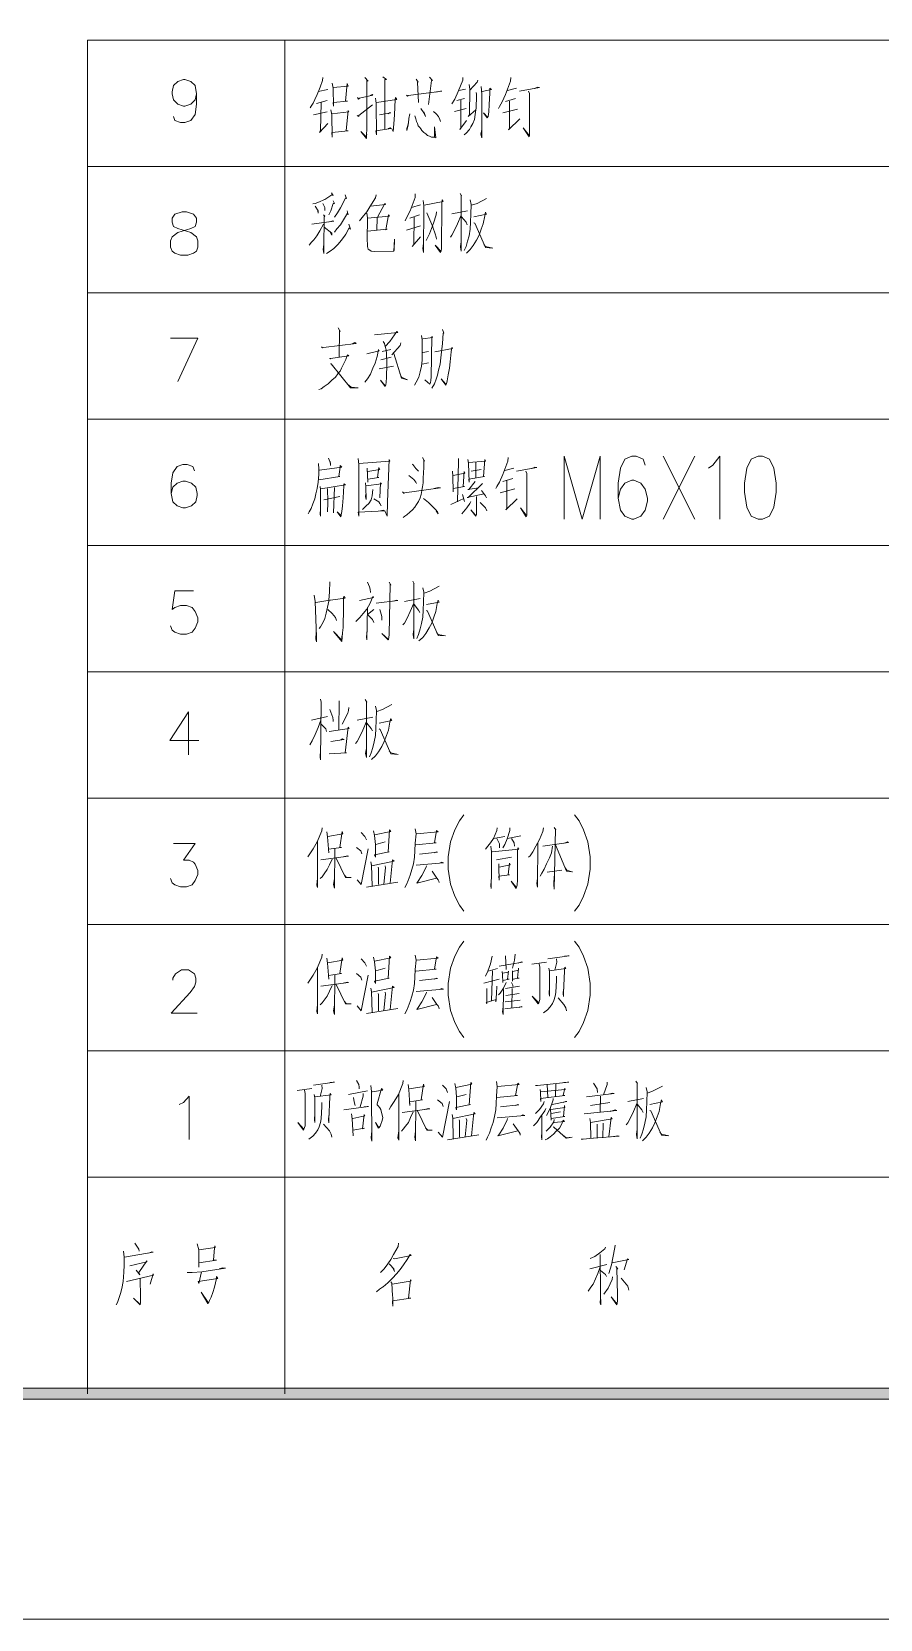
# Model space of a CAD drawing. Header units: millimetres. Extents: x 0 to 414, y 0 to 292.
# Drawn here: x 279.5 to 316.6, y 0 to 69.3 of the extents above; entities that cross this region are included whole.
import ezdxf

# ---------------------------------------------------------------- set-up
doc = ezdxf.new("R2010")
doc.units = ezdxf.units.MM

msp = doc.modelspace()

# ---------------------------------------------------------------- hatches: boundary and pattern name
h = msp.add_hatch(color=0)
h.dxf.hatch_style = 2
h.paths.add_polyline_path([(20.976167, 9.609667), (21.448889, 10.085917), (403.997583, 10.085917), (404.473833, 9.609667)])

# ---------------------------------------------------------------- linework, layer by layer
at = {"color": 0, "lineweight": 0}
for points in [[(0, 0), (0, 292.466889), (414.0835, 292.466889), (414.0835, 0)], [(285.598306, 59.905194), (285.661806, 59.725278), (285.785278, 59.637083), (286.039278, 59.545361), (286.35325, 59.545361), (286.60725, 59.637083), (286.730722, 59.725278), (286.794222, 59.905194), (286.794222, 60.176833), (286.730722, 60.35675), (286.48025, 60.536667), (285.912278, 60.716583), (285.725306, 60.804778), (285.661806, 60.984694), (285.661806, 61.164611), (285.785278, 61.344528), (286.102778, 61.43625), (286.28975, 61.43625), (286.60725, 61.344528), (286.730722, 61.164611), (286.730722, 60.984694), (286.667222, 60.804778), (286.48025, 60.716583), (285.912278, 60.536667), (285.661806, 60.35675), (285.598306, 60.176833)], [(311.241722, 50.775306), (310.948917, 50.644778), (310.751361, 50.253194), (310.652583, 49.5935), (310.652583, 49.201917), (310.751361, 48.54575), (310.948917, 48.150639), (311.241722, 48.020111), (311.439278, 48.020111), (311.735611, 48.150639), (311.933167, 48.54575), (312.031944, 49.201917), (312.031944, 49.5935), (311.933167, 50.253194), (311.735611, 50.644778), (311.439278, 50.775306)], [(20.976167, 9.609667), (21.448889, 10.085917), (403.997583, 10.085917), (404.473833, 9.609667)]]:
    msp.add_lwpolyline(points, close=True, dxfattribs=at)
for points in [[(281.975278, 9.846028), (281.975278, 68.932778)], [(281.975278, 68.932778), (354.957944, 68.932778)], [(290.586583, 9.846028), (290.586583, 68.932778)], [(285.725306, 65.606083), (285.785278, 65.426167), (286.039278, 65.334444), (286.22625, 65.334444), (286.48025, 65.426167), (286.667222, 65.697806), (286.730722, 66.145833), (286.730722, 66.597389), (286.667222, 66.957222), (286.48025, 67.137139), (286.22625, 67.225333), (286.166278, 67.225333), (285.912278, 67.137139), (285.725306, 66.957222), (285.661806, 66.685583), (285.661806, 66.597389), (285.725306, 66.32575), (285.912278, 66.145833), (286.166278, 66.057639), (286.22625, 66.057639), (286.48025, 66.145833), (286.667222, 66.32575), (286.730722, 66.597389)], [(292.244639, 67.299417), (292.227, 67.168889), (292.128222, 66.886667), (291.997694, 66.562111), (291.902444, 66.343389), (291.821306, 66.191694), (291.740167, 66.061167), (291.690778, 65.9765)], [(294.082611, 67.299417), (294.230778, 67.147722), (294.16375, 67.190056), (294.16375, 65.041639), (294.149639, 64.826444), (294.149639, 64.650056), (293.902694, 64.953444), (294.132, 64.717083), (294.16375, 64.826444)], [(294.865778, 67.34175), (295.028056, 67.21475), (294.946917, 67.21475), (294.946917, 65.062806)], [(296.315694, 67.235917), (296.410944, 67.105389), (296.379194, 67.105389), (296.428583, 66.212861)], [(296.901306, 67.320583), (297.031833, 67.168889), (296.982444, 67.168889), (296.851917, 66.128194)], [(298.351222, 67.299417), (298.351222, 67.190056), (298.153667, 66.692639), (298.009028, 66.364556), (297.8785, 66.149361)], [(300.45025, 67.299417), (300.432611, 67.147722), (300.220944, 66.562111), (300.076306, 66.237556), (299.959889, 66.04), (299.914028, 65.955333)], [(292.047083, 66.692639), (292.470417, 66.777306)], [(292.650333, 67.059528), (292.699722, 66.844333), (292.713833, 66.061167), (292.699722, 66.212861), (293.317083, 66.279889), (293.235944, 66.279889), (293.302972, 67.038361), (293.348833, 66.932528), (292.699722, 66.8655)], [(293.758056, 66.431583), (293.807444, 66.364556), (293.839194, 66.410417), (294.424806, 66.540944), (294.393056, 66.562111), (294.311917, 66.519778)], [(295.892361, 66.540944), (295.938222, 66.495083), (295.9735, 66.519778), (297.437528, 66.713806), (297.388139, 66.713806), (297.176472, 66.671472)], [(298.185417, 66.734972), (298.478222, 66.802)], [(298.936833, 66.646778), (298.950944, 66.583278), (298.950944, 66.495083), (298.936833, 65.9765), (298.901556, 65.694278), (298.869806, 65.475556), (298.788667, 65.302694), (298.707528, 65.151), (298.644028, 65.041639), (298.495861, 64.868778), (298.414722, 64.80175)], [(298.626389, 66.996028), (298.658139, 66.802), (298.644028, 65.673111), (298.594639, 65.606083), (298.919194, 65.888306)], [(299.017972, 67.190056), (298.986222, 67.105389), (298.658139, 66.756139)], [(299.162611, 66.907833), (299.18025, 66.583278), (299.18025, 64.671222), (299.1485, 64.826444), (299.18025, 65.041639)], [(299.197889, 66.692639), (299.603583, 66.777306), (299.536556, 66.844333), (299.536556, 66.625611), (299.504806, 66.128194), (299.490694, 65.800111), (299.455417, 65.606083), (299.423667, 65.542583), (299.261389, 65.757778), (299.441306, 65.56375)], [(300.302083, 66.734972), (300.693667, 66.844333)], [(300.824194, 66.713806), (301.702611, 66.8655), (301.621472, 66.886667), (301.490944, 66.823167)], [(301.229889, 66.713806), (301.265167, 66.604444), (301.265167, 64.932278), (301.265167, 64.780583), (301.247528, 64.717083), (300.986472, 65.108667), (301.247528, 64.780583)], [(292.438667, 66.301056), (291.965944, 66.170528)], [(292.177611, 66.212861), (292.145861, 64.978139), (292.096472, 64.911111), (292.470417, 65.302694)], [(292.600944, 65.888306), (292.632694, 65.673111), (292.650333, 64.695917), (292.632694, 64.911111), (293.348833, 64.978139), (293.267694, 64.978139), (293.348833, 65.867139), (293.384111, 65.800111), (292.632694, 65.715444)], [(293.740417, 65.648417), (293.821556, 65.606083), (293.821556, 65.648417), (294.410694, 66.107028)], [(294.537694, 66.410417), (294.572972, 66.170528), (294.587083, 64.80175), (294.555333, 64.978139), (295.222083, 65.083972), (295.190333, 65.108667), (295.091556, 65.083972)], [(294.587083, 66.212861), (295.469028, 66.343389), (295.419639, 66.431583), (295.402, 66.343389), (295.37025, 65.673111), (295.3385, 65.281528), (295.320861, 64.953444), (295.257361, 65.062806)], [(296.527361, 65.955333), (296.654361, 65.757778), (296.721389, 65.606083), (296.689639, 65.736611), (296.654361, 65.800111)], [(297.991389, 65.824806), (298.495861, 65.955333)], [(298.432361, 66.38925), (298.090167, 66.301056)], [(298.266556, 66.322222), (298.266556, 65.129833), (298.220694, 65.041639), (298.5135, 65.433222)], [(300.108056, 65.757778), (300.743056, 65.930639)], [(300.661917, 66.38925), (300.220944, 66.258722)], [(300.400861, 66.279889), (300.400861, 65.108667), (300.351472, 65.020472), (300.841833, 65.496722)], [(292.438667, 65.800111), (291.835417, 65.673111)], [(294.717611, 65.673111), (295.207972, 65.757778), (295.158583, 65.757778), (295.091556, 65.715444)], [(296.037, 65.715444), (296.00525, 65.517889), (295.987611, 65.323861), (295.955861, 65.172167), (295.924111, 65.062806), (295.906472, 64.999306), (295.906472, 65.083972), (295.955861, 65.2145), (295.987611, 65.345028)], [(296.266306, 65.62725), (296.298056, 65.496722), (296.329806, 65.390889), (296.379194, 65.302694), (296.410944, 65.193333), (296.477972, 65.129833), (296.527361, 65.062806), (296.573222, 64.999306), (296.654361, 64.911111), (296.739028, 64.847611), (296.820167, 64.780583), (296.901306, 64.73825), (296.982444, 64.695917), (297.077694, 64.695917), (297.176472, 64.671222), (297.112972, 65.151), (297.127083, 64.695917), (297.063583, 64.695917)], [(297.077694, 65.824806), (297.194111, 65.715444), (297.289361, 65.606083), (297.356389, 65.475556), (297.388139, 65.390889), (297.33875, 65.517889), (297.289361, 65.606083)], [(281.975278, 63.415333), (354.957944, 63.415333)], [(292.618583, 62.268806), (292.699722, 62.159444), (292.632694, 62.180611), (292.325778, 61.986583), (292.2905, 61.965417), (292.096472, 61.877222), (291.916556, 61.810194), (291.803667, 61.789028)], [(291.916556, 61.683194), (292.047083, 61.485639), (292.047083, 61.376278), (292.032972, 61.485639)], [(292.244639, 61.810194), (292.339889, 61.637333), (292.339889, 61.506806), (292.325778, 61.616167)], [(292.699722, 61.919556), (292.749111, 61.810194), (292.699722, 61.810194), (292.600944, 61.485639), (292.502167, 61.312778)], [(293.221833, 62.180611), (293.285333, 62.028917), (293.235944, 62.050083), (293.137167, 61.834889), (293.010167, 61.616167), (292.879639, 61.397444), (292.749111, 61.203417)], [(294.572972, 62.180611), (294.537694, 62.050083), (294.294278, 61.6585), (294.16375, 61.443306), (294.019111, 61.270444), (293.839194, 61.051722)], [(294.326028, 61.683194), (294.978667, 61.767861), (294.946917, 61.810194), (294.622361, 61.18225), (294.604722, 60.638972)], [(296.280417, 62.222944), (296.280417, 62.07125), (296.054639, 61.485639), (295.938222, 61.270444), (295.842972, 61.051722)], [(296.118139, 61.637333), (296.509722, 61.746694)], [(296.622611, 61.940722), (296.654361, 61.704361), (296.64025, 59.661778), (296.6085, 59.834639), (296.64025, 60.074528)], [(296.672, 61.725528), (297.501028, 61.898389), (297.455167, 61.965417), (297.437528, 61.767861), (297.419889, 59.834639), (297.405778, 59.728806), (297.388139, 59.661778), (297.144722, 59.986333), (297.405778, 59.704111)], [(298.234806, 62.247639), (298.301833, 62.138278), (298.284194, 62.159444), (298.284194, 59.728806), (298.252444, 59.901667), (298.266556, 60.074528)], [(298.675778, 61.965417), (298.725167, 61.767861), (298.707528, 61.333944), (298.689889, 60.988222), (298.675778, 60.681306), (298.626389, 60.399083), (298.562889, 60.162722), (298.495861, 59.922833), (298.414722, 59.749972)], [(299.391917, 62.028917), (298.986222, 61.810194), (298.739278, 61.725528)], [(291.771917, 60.900028), (292.731472, 61.030556), (292.682083, 61.051722), (292.551556, 61.009389)], [(292.276389, 61.312778), (292.339889, 61.24575), (292.308139, 61.224583), (292.2905, 59.859333), (292.2905, 59.619444), (292.25875, 59.792306), (292.2905, 60.032194)], [(293.302972, 61.485639), (293.348833, 61.312778), (293.317083, 61.376278), (293.154806, 61.094056), (293.010167, 60.878861), (292.862, 60.706), (292.749111, 60.550778)], [(294.16375, 61.376278), (294.199028, 61.18225), (294.181389, 60.205056), (294.199028, 60.032194), (294.199028, 59.922833), (294.230778, 59.813472), (294.294278, 59.771139), (294.361306, 59.728806), (294.491833, 59.704111), (295.320861, 59.728806), (295.3385, 59.728806), (295.352611, 59.749972), (295.37025, 60.247389), (295.3385, 59.728806)], [(294.199028, 61.161083), (295.158583, 61.24575), (295.109194, 61.312778), (294.996306, 60.660139), (295.059806, 60.681306), (294.199028, 60.596639)], [(296.460333, 61.312778), (296.037, 61.161083)], [(296.231028, 61.203417), (296.216917, 60.011028), (296.149889, 59.922833), (296.509722, 60.35675)], [(297.208222, 61.443306), (297.194111, 61.312778), (297.077694, 60.942361), (296.901306, 60.487278), (296.753139, 60.183889)], [(296.784889, 61.397444), (297.045944, 60.790667), (297.045944, 60.7695), (297.144722, 60.487278), (297.194111, 60.335583), (297.208222, 60.247389)], [(298.284194, 61.291611), (298.121917, 60.921194), (297.991389, 60.638972), (297.8785, 60.423778), (297.811472, 60.335583)], [(297.8785, 61.355111), (298.562889, 61.485639)], [(298.301833, 61.224583), (298.495861, 60.988222), (298.54525, 60.878861)], [(298.838056, 61.224583), (299.391917, 61.333944), (299.342528, 61.422139), (299.310778, 61.270444), (299.24375, 60.921194), (299.162611, 60.681306), (299.067361, 60.423778), (298.950944, 60.205056), (298.806306, 59.965167), (298.675778, 59.792306), (298.5135, 59.640611)], [(292.276389, 60.900028), (292.114111, 60.617806), (291.983583, 60.399083), (291.853056, 60.226222), (291.754278, 60.116861), (291.6555, 59.986333)], [(292.308139, 60.7695), (292.632694, 60.508444), (292.632694, 60.423778), (292.586833, 60.529611)], [(293.384111, 60.900028), (293.447611, 60.681306), (293.398222, 60.748333), (293.253583, 60.466111), (293.221833, 60.423778), (293.056028, 60.205056), (292.89375, 60.011028), (292.731472, 59.834639), (292.569194, 59.728806), (292.406917, 59.619444)], [(296.509722, 60.833), (295.892361, 60.638972)], [(298.838056, 60.963528), (298.887444, 60.942361), (299.342528, 59.8805), (299.667083, 59.859333), (299.342528, 59.922833), (299.279028, 60.011028)], [(281.975278, 57.901417), (354.957944, 57.901417)], [(292.921972, 56.370361), (293.003111, 56.218667), (292.971361, 56.261), (292.953722, 55.110944)], [(294.498889, 56.066972), (295.525472, 56.172806), (295.476083, 56.218667), (295.169167, 55.78475), (294.971611, 55.566028)], [(297.462222, 56.303333), (297.52925, 56.151639), (297.4975, 56.151639), (297.462222, 55.696556), (297.430472, 55.326139), (297.398722, 55.068611), (297.366972, 54.786389), (297.299944, 54.525333), (297.250556, 54.306611), (297.187056, 54.13375), (297.123556, 53.939722), (297.007139, 53.742167)], [(285.598306, 55.922333), (286.794222, 55.922333), (285.912278, 54.031444)], [(292.188194, 55.544861), (292.237583, 55.502528), (292.269333, 55.523694), (293.701611, 55.696556), (293.638111, 55.738889), (293.539333, 55.696556)], [(294.876361, 55.78475), (294.939861, 55.696556), (294.971611, 55.566028), (295.006889, 55.414333), (295.021, 55.262639), (295.021, 55.110944), (295.038639, 54.95925), (295.038639, 54.938083), (295.038639, 54.807556), (295.038639, 54.61), (295.021, 54.394806), (295.021, 54.19725), (295.006889, 54.024389), (294.98925, 53.872694), (294.971611, 53.809194), (294.759944, 54.091417), (294.971611, 53.851528)], [(295.656, 55.717722), (295.62425, 55.608361), (295.264417, 55.199139)], [(296.552056, 56.045806), (296.583806, 55.84825), (296.583806, 55.326139), (296.583806, 54.95925), (296.552056, 54.698194), (296.488556, 54.458306), (296.439167, 54.221944), (296.32275, 54.003222), (296.241611, 53.872694)], [(296.615556, 55.890583), (297.038889, 55.957611), (297.007139, 55.999944), (296.975389, 54.221944), (296.95775, 54.091417), (296.943639, 53.982056), (296.911889, 53.915028), (296.700222, 54.112583)], [(297.137667, 55.326139), (297.903194, 55.481361), (297.871444, 55.523694), (297.853806, 55.326139), (297.804417, 54.892222), (297.772667, 54.61), (297.723278, 54.327778), (297.673889, 54.07025), (297.642139, 53.939722), (297.610389, 53.872694), (297.416361, 54.154917), (297.610389, 53.915028)], [(292.530389, 55.043917), (292.562139, 55.02275), (292.579778, 55.043917), (293.377056, 55.153278), (293.327667, 55.199139), (293.246528, 55.001583), (293.133639, 54.761694), (293.066611, 54.61), (293.003111, 54.479472), (292.904333, 54.373639), (292.791444, 54.221944), (292.643278, 54.091417), (292.481, 53.939722), (292.301083, 53.809194), (292.170556, 53.721), (292.075306, 53.678667)], [(292.579778, 54.807556), (292.611528, 54.807556), (293.458194, 53.763333), (293.78275, 53.763333), (293.768639, 53.763333), (293.475833, 53.788028), (293.327667, 53.915028)], [(294.160222, 55.241472), (294.710556, 55.372), (294.678806, 55.4355), (294.615306, 55.132111), (294.534167, 54.828722), (294.435389, 54.61), (294.3225, 54.352472), (294.191972, 54.154917), (294.075556, 54.003222)], [(295.232667, 55.089778), (294.777583, 54.980417)], [(294.841083, 55.350833), (295.218556, 55.4355)], [(295.345556, 55.262639), (295.673639, 54.176083), (295.934694, 54.112583), (295.673639, 54.221944), (295.606611, 54.394806)], [(296.8625, 54.849889), (296.583806, 54.786389)], [(296.8625, 55.350833), (296.615556, 55.304972)], [(294.710556, 54.588833), (295.331444, 54.698194)], [(281.975278, 52.3875), (354.957944, 52.3875)], [(292.498639, 50.690639), (292.579778, 50.471917), (292.579778, 50.366083), (292.565667, 50.538944)], [(293.786278, 50.669472), (293.818028, 50.408417), (293.818028, 48.150639), (293.786278, 48.3235), (294.9575, 48.387), (294.876361, 48.411694), (294.763472, 48.387)], [(293.818028, 50.45075), (295.169167, 50.560111), (295.137417, 50.623611), (295.070389, 48.778583), (295.070389, 48.563389), (295.056278, 48.344667), (295.056278, 48.150639), (294.9575, 48.387)], [(296.601444, 50.711806), (296.682583, 50.560111), (296.650833, 50.602444), (296.650833, 50.299056), (296.636722, 50.038), (296.619083, 49.822806), (296.619083, 49.604083), (296.601444, 49.431222), (296.569694, 49.279528), (296.537944, 49.106667), (296.488556, 48.954972), (296.425056, 48.79975), (296.340389, 48.669222), (296.25925, 48.542222), (296.164, 48.432861), (296.047583, 48.3235), (295.917056, 48.214139), (295.821806, 48.150639), (295.754778, 48.104778)], [(298.16425, 50.669472), (298.16425, 50.538944), (298.118389, 48.778583)], [(298.573472, 50.623611), (298.605222, 50.471917), (298.636972, 49.646417), (298.622861, 49.776944), (299.30725, 49.886306), (299.257861, 49.886306), (299.321361, 50.623611), (299.353111, 50.560111), (298.605222, 50.493083)], [(300.330306, 50.711806), (300.316194, 50.560111), (300.104528, 49.9745), (299.956361, 49.646417), (299.843472, 49.452389), (299.794083, 49.364194)], [(302.775056, 48.020111), (302.775056, 50.775306), (303.56175, 48.020111), (304.348444, 50.775306), (304.348444, 48.020111)], [(306.320472, 50.383722), (306.221694, 50.644778), (305.925361, 50.775306), (305.727806, 50.775306), (305.431472, 50.644778), (305.233917, 50.253194), (305.138667, 49.5935), (305.138667, 48.937333), (305.233917, 48.415222), (305.431472, 48.150639), (305.727806, 48.020111), (305.826583, 48.020111), (306.122917, 48.150639), (306.320472, 48.415222), (306.415722, 48.806806), (306.415722, 48.937333), (306.320472, 49.332444), (306.122917, 49.5935), (305.826583, 49.727556), (305.727806, 49.727556), (305.431472, 49.5935), (305.233917, 49.332444), (305.138667, 48.937333)], [(307.107167, 48.020111), (308.486528, 50.775306)], [(307.107167, 50.775306), (308.486528, 48.020111)], [(309.075667, 50.253194), (309.273222, 50.383722), (309.569556, 50.775306), (309.569556, 48.020111)], [(285.630056, 49.145472), (285.693556, 49.417111), (285.880528, 49.597028), (286.134528, 49.685222), (286.258, 49.685222), (286.512, 49.597028), (286.698972, 49.417111), (286.762472, 49.145472), (286.762472, 49.057278), (286.698972, 48.785639), (286.512, 48.605722), (286.258, 48.517528), (286.134528, 48.517528), (285.880528, 48.605722), (285.693556, 48.785639), (285.630056, 49.145472), (285.630056, 49.597028), (285.693556, 50.048583), (285.880528, 50.316694), (286.134528, 50.408417), (286.3215, 50.408417), (286.5755, 50.316694), (286.639, 50.136778)], [(292.061194, 50.45075), (292.075306, 50.210861), (292.075306, 49.9745), (292.043556, 49.646417), (291.994167, 49.364194), (291.944778, 49.127833), (291.895389, 48.909111), (291.81425, 48.693917), (291.733111, 48.496361), (291.651972, 48.344667), (291.602583, 48.26)], [(292.107056, 50.168528), (293.070139, 50.299056), (293.003111, 50.366083), (293.003111, 50.299056), (292.939611, 49.886306), (292.989, 49.886306), (292.075306, 49.734611)], [(294.177861, 50.256722), (294.209611, 49.646417), (294.209611, 49.776944), (294.696444, 49.843972), (294.632944, 49.843972), (294.696444, 50.277889), (294.728194, 50.189694), (294.209611, 50.105028)], [(296.001722, 49.928639), (296.213389, 49.755778), (296.308639, 49.646417), (296.340389, 49.582917)], [(296.146361, 50.429583), (296.178111, 50.408417), (296.308639, 50.235556), (296.425056, 50.126194)], [(297.906722, 50.126194), (297.920833, 49.907472), (297.938472, 49.2125), (297.938472, 49.364194), (298.425306, 49.452389), (298.375917, 49.452389), (298.411194, 50.105028), (298.442944, 50.038), (297.938472, 49.928639)], [(298.718111, 50.126194), (299.159083, 50.189694)], [(298.929778, 50.493083), (298.929778, 49.822806)], [(300.185667, 50.147361), (300.57725, 50.256722)], [(300.70425, 50.126194), (301.586194, 50.277889), (301.505056, 50.299056), (301.374528, 50.235556)], [(301.113472, 50.126194), (301.145222, 50.016833), (301.145222, 48.344667), (301.145222, 48.192972), (301.127583, 48.129472), (300.870056, 48.517528), (301.127583, 48.192972)], [(292.124694, 49.452389), (292.142333, 49.321861), (292.142333, 48.563389), (292.142333, 48.150639), (292.124694, 48.26), (292.142333, 48.454028)], [(292.156444, 49.343028), (293.232417, 49.519417), (293.165389, 49.56175), (293.165389, 49.473556), (293.133639, 48.954972), (293.101889, 48.605722), (293.070139, 48.365833), (293.034861, 48.129472), (292.872583, 48.344667), (293.02075, 48.192972), (293.0525, 48.26)], [(292.44925, 49.364194), (292.466889, 48.778583), (292.466889, 48.73625), (292.44925, 48.344667)], [(292.759694, 49.410056), (292.710306, 48.302333)], [(294.435389, 49.321861), (294.403639, 49.039639), (294.35425, 48.866778), (294.259, 48.715083), (294.142583, 48.605722), (294.047333, 48.517528), (293.980306, 48.454028)], [(294.110833, 49.604083), (294.128472, 49.431222), (294.142583, 48.887944), (294.110833, 48.997306), (294.128472, 49.127833)], [(294.128472, 49.473556), (294.812861, 49.56175), (294.763472, 49.604083), (294.728194, 48.954972), (294.728194, 49.039639), (294.745833, 49.191333)], [(295.723028, 49.2125), (295.790056, 49.149), (295.804167, 49.170167), (297.384611, 49.388889), (297.285833, 49.410056), (297.105917, 49.364194)], [(299.208472, 49.582917), (298.587583, 48.976139), (298.541722, 48.976139), (299.289611, 49.127833)], [(298.898028, 49.671111), (298.622861, 49.321861), (298.573472, 49.321861), (299.046194, 49.388889)], [(299.176722, 49.279528), (299.353111, 49.039639), (299.388389, 48.954972)], [(299.988111, 49.170167), (300.623111, 49.343028)], [(300.541972, 49.801639), (300.104528, 49.671111)], [(300.280917, 49.692278), (300.280917, 48.517528), (300.235056, 48.432861), (300.721889, 48.909111)], [(292.286972, 48.866778), (292.989, 49.018472)], [(294.470667, 48.909111), (294.696444, 48.778583), (294.728194, 48.715083), (294.795222, 48.605722)], [(296.636722, 48.930278), (296.8625, 48.757417), (297.042417, 48.563389), (297.172944, 48.432861), (297.254083, 48.344667), (297.285833, 48.26), (297.187056, 48.387)], [(297.839694, 48.669222), (298.393556, 48.930278)], [(298.704, 48.79975), (298.668722, 48.715083), (298.524083, 48.517528), (298.312417, 48.26)], [(298.344167, 49.106667), (298.425306, 48.79975)], [(298.947417, 49.018472), (298.947417, 48.496361), (298.947417, 48.365833), (298.947417, 48.235306), (298.929778, 48.150639), (298.704, 48.432861), (298.915667, 48.192972)], [(299.109694, 48.757417), (299.339, 48.517528), (299.4025, 48.387)], [(281.975278, 46.873583), (354.957944, 46.873583)], [(292.551556, 45.293139), (292.537444, 44.859222), (292.502167, 44.488806), (292.502167, 44.446472), (292.456306, 44.185417), (292.389278, 43.924361), (292.325778, 43.688), (292.276389, 43.557472), (292.19525, 43.426944), (292.145861, 43.317583), (292.078833, 43.254083)], [(294.199028, 45.271972), (294.280167, 45.077944), (294.311917, 44.968583), (294.326028, 44.816889)], [(295.140944, 45.271972), (295.207972, 45.141444), (295.190333, 45.183778), (295.140944, 42.993028), (295.126833, 42.8625), (295.109194, 42.774306), (295.091556, 42.753139), (294.816389, 43.035361), (295.109194, 42.774306)], [(296.167528, 45.314306), (296.231028, 45.208472), (296.216917, 45.229639), (296.216917, 42.795472), (296.185167, 42.971861), (296.199278, 43.144722)], [(297.324639, 45.099111), (296.915417, 44.880389), (296.672, 44.795722)], [(286.60725, 44.890972), (285.785278, 44.890972), (285.661806, 44.083111), (285.785278, 44.171306), (286.039278, 44.263028), (286.28975, 44.263028), (286.54375, 44.171306), (286.667222, 43.991389), (286.794222, 43.723278), (286.794222, 43.543361), (286.667222, 43.271722), (286.54375, 43.091806), (286.28975, 43.003611), (286.039278, 43.003611), (285.785278, 43.091806), (285.661806, 43.183528), (285.598306, 43.363444)], [(291.867167, 44.707528), (291.916556, 44.425306), (291.965944, 42.883667), (291.965944, 42.668472), (291.934194, 42.795472), (291.951833, 43.077694)], [(291.934194, 44.382972), (292.551556, 44.488806), (292.586833, 44.488806), (293.221833, 44.577), (293.172444, 44.644028), (293.154806, 44.598167), (293.154806, 44.143083), (293.154806, 43.7515), (293.137167, 43.709167), (293.137167, 43.33875), (293.137167, 43.296417), (293.105417, 43.056528), (293.091306, 42.8625), (293.073667, 42.689639), (292.713833, 43.123556), (293.056028, 42.753139), (293.091306, 42.971861)], [(293.839194, 44.467639), (294.456556, 44.598167), (294.424806, 44.644028), (294.311917, 44.361806), (294.16375, 44.10075), (294.001472, 43.903194), (293.856833, 43.730333), (293.691028, 43.557472)], [(294.572972, 44.361806), (295.514889, 44.467639), (295.469028, 44.488806), (295.320861, 44.446472)], [(296.216917, 44.361806), (296.054639, 43.991389), (295.924111, 43.709167), (295.807694, 43.490444), (295.744194, 43.405778)], [(295.807694, 44.425306), (296.492083, 44.555833)], [(296.6085, 45.032083), (296.654361, 44.838056), (296.64025, 44.404139), (296.622611, 44.054889), (296.6085, 43.7515), (296.559111, 43.469278), (296.492083, 43.232917), (296.428583, 42.993028), (296.347444, 42.820167)], [(296.770778, 44.294778), (297.324639, 44.404139), (297.27525, 44.488806), (297.2435, 44.337111), (297.176472, 43.991389), (297.095333, 43.7515), (296.996556, 43.490444), (296.883667, 43.27525), (296.739028, 43.035361), (296.6085, 42.8625), (296.442694, 42.710806)], [(292.470417, 44.079583), (292.650333, 43.903194), (292.7985, 43.730333), (292.844361, 43.599806), (292.812611, 43.688)], [(294.199028, 44.16425), (294.16375, 42.753139), (294.149639, 42.883667), (294.181389, 43.144722)], [(294.474194, 44.079583), (294.199028, 43.860861), (294.410694, 43.642139), (294.474194, 43.515139)], [(294.73525, 44.079583), (294.816389, 43.772667), (294.816389, 43.620972)], [(296.231028, 44.294778), (296.428583, 44.054889), (296.477972, 43.949056)], [(296.770778, 44.033722), (296.820167, 44.012556), (297.27525, 42.950694), (297.599806, 42.926), (297.27525, 42.993028), (297.208222, 43.077694)], [(281.975278, 41.359667), (354.957944, 41.359667)], [(286.385, 37.733111), (286.385, 39.620472), (285.566556, 38.361056), (286.825972, 38.361056)], [(292.145861, 40.167278), (292.177611, 40.03675), (292.145861, 37.517917), (292.128222, 37.648444), (292.145861, 37.930667)], [(292.551556, 39.712194), (292.682083, 39.362944), (292.699722, 39.253583), (292.699722, 39.190083)], [(292.960778, 40.10025), (292.943139, 38.819667)], [(293.384111, 39.796861), (293.366472, 39.666333), (293.334722, 39.556972), (293.091306, 39.080722)], [(294.10025, 40.146111), (294.16375, 40.03675), (294.149639, 40.057917), (294.149639, 37.627278), (294.114361, 37.800139), (294.132, 37.973)], [(294.537694, 39.863889), (294.587083, 39.666333), (294.572972, 39.232417), (294.555333, 38.886694), (294.537694, 38.583306), (294.491833, 38.301083), (294.424806, 38.061194), (294.361306, 37.821306), (294.280167, 37.648444)], [(295.257361, 39.927389), (294.848139, 39.712194), (294.604722, 39.624)], [(292.1635, 39.253583), (292.047083, 38.929028), (291.916556, 38.625639), (291.786028, 38.343417), (291.673139, 38.170556)], [(292.456306, 39.405278), (291.754278, 39.253583)], [(292.177611, 39.080722), (292.375167, 38.865528), (292.406917, 38.756167)], [(292.519806, 38.756167), (293.398222, 38.886694), (293.348833, 38.950194), (293.221833, 37.821306), (293.285333, 37.821306), (292.519806, 37.778972)], [(294.149639, 39.190083), (293.987361, 38.819667), (293.856833, 38.537444), (293.740417, 38.32225), (293.676917, 38.234056)], [(293.740417, 39.253583), (294.424806, 39.384111)], [(294.16375, 39.123056), (294.361306, 38.886694), (294.410694, 38.777333)], [(294.7035, 39.123056), (295.257361, 39.232417), (295.207972, 39.320611), (295.172694, 39.168917), (295.109194, 38.819667), (295.028056, 38.583306), (294.929278, 38.32225), (294.816389, 38.103528), (294.668222, 37.863639), (294.537694, 37.690778), (294.375417, 37.539083)], [(294.7035, 38.865528), (294.749361, 38.840833), (295.207972, 37.778972), (295.532528, 37.757806), (295.207972, 37.821306), (295.140944, 37.9095)], [(292.600944, 38.32225), (293.172444, 38.406917), (293.105417, 38.428083), (293.024278, 38.38575)], [(281.975278, 35.842222), (354.957944, 35.842222)], [(298.404139, 35.1155), (298.206583, 34.850917), (298.009028, 34.459333), (297.811472, 33.933694), (297.712694, 33.277528), (297.712694, 32.751889), (297.811472, 32.095722), (298.009028, 31.570083), (298.206583, 31.174972), (298.404139, 30.913917)], [(303.230139, 35.1155), (303.427694, 34.850917), (303.621722, 34.459333), (303.819278, 33.933694), (303.918056, 33.277528), (303.918056, 32.751889), (303.819278, 32.095722), (303.621722, 31.570083), (303.427694, 31.174972), (303.230139, 30.913917)], [(292.209361, 34.547528), (292.19525, 34.417), (291.997694, 33.937222), (291.821306, 33.633833), (291.673139, 33.415111), (291.592, 33.288111)], [(292.421028, 34.371139), (292.456306, 34.155944), (292.502167, 33.460972), (292.488056, 33.612667), (293.056028, 33.697333), (292.992528, 33.697333), (293.091306, 34.392306), (293.123056, 34.286472), (292.470417, 34.177111)], [(293.920333, 34.349972), (294.082611, 34.177111), (294.149639, 34.025417)], [(294.456556, 34.417), (294.505944, 34.219444), (294.537694, 33.827861), (294.537694, 33.263417), (294.505944, 33.372778), (295.140944, 33.503306), (295.091556, 33.482139), (295.158583, 34.459333), (295.207972, 34.392306), (294.505944, 34.240611)], [(296.280417, 34.501667), (296.315694, 34.286472), (296.280417, 33.873722), (296.266306, 33.545639), (296.248667, 33.263417), (296.199278, 32.981194), (296.135778, 32.723667), (296.054639, 32.483778), (295.9735, 32.243889), (295.892361, 32.071028), (295.825333, 31.9405)], [(296.329806, 34.286472), (297.27525, 34.371139), (297.208222, 34.438167), (297.112972, 33.894889), (297.194111, 33.894889), (296.298056, 33.806694)], [(299.857583, 34.547528), (299.843472, 34.438167), (299.695306, 34.088917), (299.564778, 33.894889), (299.451889, 33.743194), (299.339, 33.612667)], [(299.695306, 34.088917), (300.185667, 34.177111)], [(299.843472, 34.088917), (299.956361, 33.852556), (299.956361, 33.676167)], [(300.411444, 34.547528), (300.411444, 34.438167), (300.298556, 34.06775), (300.185667, 33.827861), (300.101, 33.676167)], [(300.312667, 34.088917), (300.884167, 34.198278)], [(300.478472, 34.088917), (300.591361, 33.894889), (300.609, 33.743194)], [(301.879, 34.547528), (301.843722, 34.392306), (301.699083, 34.046583), (301.536806, 33.743194), (301.406278, 33.503306), (301.289861, 33.330444), (301.226361, 33.263417)], [(302.348194, 34.568694), (302.415222, 34.459333), (302.397583, 34.501667), (302.348194, 31.877), (302.334083, 32.092194), (302.348194, 32.441444)], [(285.725306, 33.863139), (286.667222, 33.863139), (286.166278, 33.143472), (286.41675, 33.143472), (286.60725, 33.05175), (286.667222, 32.963556), (286.794222, 32.691917), (286.794222, 32.512), (286.667222, 32.243889), (286.54375, 32.063972), (286.28975, 31.97225), (286.039278, 31.97225), (285.785278, 32.063972), (285.661806, 32.152167), (285.598306, 32.332083)], [(292.015333, 33.958389), (292.015333, 31.9405), (291.983583, 32.049861), (292.015333, 32.35325)], [(292.1635, 33.157583), (293.366472, 33.309278), (293.317083, 33.330444), (293.137167, 33.288111)], [(292.763222, 33.655), (292.749111, 31.919333), (292.713833, 32.071028), (292.749111, 32.332083)], [(293.708667, 33.697333), (293.902694, 33.545639), (293.952083, 33.415111)], [(293.740417, 32.286222), (293.920333, 32.071028), (294.230778, 33.633833)], [(294.555333, 33.827861), (294.961028, 33.937222)], [(296.460333, 33.393944), (297.257611, 33.482139), (297.208222, 33.503306), (297.127083, 33.460972)], [(299.582417, 33.743194), (299.614167, 33.503306), (299.614167, 32.698972), (299.596528, 31.898167), (299.582417, 32.028694), (299.596528, 32.222722)], [(299.631806, 33.503306), (300.803028, 33.612667), (300.753639, 33.676167), (300.736, 33.482139), (300.736, 32.286222), (300.721889, 32.049861), (300.70425, 31.961667), (300.690139, 31.898167), (300.460833, 32.222722), (300.690139, 31.961667)], [(301.632056, 33.916056), (301.617944, 31.961667), (301.582667, 32.113361), (301.617944, 32.35325)], [(302.267056, 33.743194), (302.221194, 33.460972), (302.136528, 33.24225), (302.006, 32.981194), (301.91075, 32.744833), (301.811972, 32.568444), (301.730833, 32.441444)], [(301.843722, 33.743194), (302.969083, 33.916056), (302.919694, 33.937222), (302.789167, 33.873722)], [(302.397583, 33.806694), (302.887944, 32.656639), (303.149, 32.635472), (303.113722, 32.635472), (302.902056, 32.698972), (302.820917, 32.808333)], [(292.650333, 33.17875), (292.537444, 32.938861), (292.438667, 32.723667), (292.308139, 32.547278), (292.209361, 32.41675), (292.128222, 32.332083)], [(292.83025, 33.221083), (293.235944, 32.374417), (293.479361, 32.374417), (293.267694, 32.395583), (293.186556, 32.483778)], [(295.190333, 32.134528), (295.289111, 33.157583), (295.352611, 33.090556), (294.375417, 32.896528), (294.343667, 33.069389), (294.375417, 32.917694), (294.393056, 32.004)], [(294.668222, 32.071028), (294.668222, 32.787167), (294.654111, 32.8295)], [(294.961028, 32.896528), (294.978667, 32.808333), (294.915167, 32.092194)], [(296.315694, 32.917694), (297.518667, 33.027056), (297.437528, 33.048222), (297.33875, 33.005889)], [(296.770778, 32.896528), (296.753139, 32.8295), (296.573222, 32.462611), (296.379194, 32.180389), (296.347444, 32.134528), (297.208222, 32.35325)], [(297.014194, 32.656639), (297.225861, 32.35325), (297.27525, 32.286222), (297.307, 32.222722), (297.324639, 32.159222)], [(300.478472, 33.263417), (299.825833, 33.157583)], [(299.924611, 32.981194), (299.924611, 32.8295), (299.938722, 32.265056), (299.924611, 32.441444), (300.397333, 32.504944), (300.330306, 32.504944), (300.397333, 33.005889), (300.429083, 32.938861), (299.938722, 32.8295)], [(302.676278, 32.698972), (302.041278, 32.614306)], [(294.149639, 31.961667), (295.514889, 32.180389)], [(281.975278, 30.328306), (354.957944, 30.328306)], [(298.404139, 29.601583), (298.206583, 29.337), (298.009028, 28.941889), (297.811472, 28.419778), (297.712694, 27.760083), (297.712694, 27.237972), (297.811472, 26.578278), (298.009028, 26.056167), (298.206583, 25.661056), (298.404139, 25.4)], [(303.230139, 29.601583), (303.427694, 29.337), (303.621722, 28.941889), (303.819278, 28.419778), (303.918056, 27.760083), (303.918056, 27.237972), (303.819278, 26.578278), (303.621722, 26.056167), (303.427694, 25.661056), (303.230139, 25.4)], [(292.209361, 29.030083), (292.19525, 28.899556), (291.997694, 28.423306), (291.821306, 28.119917), (291.673139, 27.901194), (291.592, 27.770667)], [(292.015333, 28.444472), (292.015333, 26.426583), (291.983583, 26.535944), (292.015333, 26.839333)], [(292.421028, 28.857222), (292.456306, 28.642028), (292.502167, 27.947056), (292.488056, 28.09875), (293.056028, 28.183417), (292.992528, 28.183417), (293.091306, 28.878389), (293.123056, 28.769028), (292.470417, 28.663194)], [(293.920333, 28.836056), (294.082611, 28.663194), (294.149639, 28.5115)], [(294.456556, 28.899556), (294.505944, 28.705528), (294.537694, 28.313944), (294.537694, 27.7495), (294.505944, 27.858861), (295.140944, 27.989389), (295.091556, 27.968222), (295.158583, 28.945417), (295.207972, 28.878389), (294.505944, 28.726694)], [(294.555333, 28.313944), (294.961028, 28.423306)], [(296.280417, 28.98775), (296.315694, 28.769028), (296.280417, 28.359806), (296.266306, 28.031722), (296.248667, 27.7495), (296.199278, 27.467278), (296.135778, 27.206222), (296.054639, 26.969861), (295.9735, 26.729972), (295.892361, 26.557111), (295.825333, 26.426583)], [(296.329806, 28.769028), (297.27525, 28.857222), (297.208222, 28.92425), (297.112972, 28.380972), (297.194111, 28.380972), (296.298056, 28.292778)], [(299.631806, 28.945417), (299.564778, 28.617333), (299.451889, 28.292778), (299.339, 28.077583)], [(299.938722, 28.5115), (300.965306, 28.684361), (300.915917, 28.705528), (300.771278, 28.642028)], [(300.217417, 28.966583), (300.249167, 28.359806)], [(300.64075, 29.030083), (300.609, 28.769028), (300.524333, 28.423306)], [(300.524333, 28.313944), (300.524333, 27.858861), (300.541972, 27.947056), (300.820667, 27.989389), (300.736, 27.989389), (300.785389, 28.423306), (300.785389, 28.335111), (300.541972, 28.271611)], [(301.371, 28.596167), (302.006, 28.684361)], [(301.681444, 28.617333), (301.713194, 28.465639), (301.713194, 27.054528), (301.667333, 26.902833), (301.649694, 26.8605), (301.388639, 27.206222), (301.667333, 26.902833)], [(302.073028, 28.836056), (303.000833, 28.966583), (302.937333, 28.966583), (302.789167, 28.945417)], [(302.104778, 28.423306), (302.136528, 28.271611), (302.136528, 27.206222), (302.122417, 27.33675), (302.136528, 27.576639)], [(302.136528, 28.313944), (302.856194, 28.402139), (302.806806, 28.465639), (302.789167, 28.313944), (302.757417, 27.33675), (302.757417, 27.185056), (302.739778, 27.315583), (302.757417, 27.513139)], [(302.446972, 28.836056), (302.464611, 28.684361), (302.365833, 28.335111)], [(285.693556, 27.897667), (285.693556, 27.989389), (285.817028, 28.169306), (286.071028, 28.349222), (286.385, 28.349222), (286.639, 28.169306), (286.698972, 27.989389), (286.698972, 27.809472), (286.639, 27.629556), (286.4485, 27.357917), (285.630056, 26.458333), (286.762472, 26.458333)], [(292.1635, 27.640139), (293.366472, 27.795361), (293.317083, 27.816528), (293.137167, 27.770667)], [(292.763222, 28.141083), (292.749111, 26.405417), (292.713833, 26.557111), (292.749111, 26.818167)], [(293.708667, 28.183417), (293.902694, 28.031722), (293.952083, 27.901194)], [(293.740417, 26.772306), (293.920333, 26.557111), (294.230778, 28.119917)], [(296.460333, 27.880028), (297.257611, 27.968222), (297.208222, 27.989389), (297.127083, 27.947056)], [(299.938722, 27.947056), (299.271972, 27.770667)], [(299.466, 28.292778), (299.875222, 28.402139)], [(299.645917, 28.313944), (299.614167, 27.012194)], [(300.249167, 27.795361), (300.136278, 27.555472), (299.988111, 27.33675), (299.906972, 27.252083)], [(300.06925, 28.271611), (300.086889, 28.141083), (300.101, 27.795361), (300.101, 27.880028), (300.379694, 27.947056), (300.312667, 27.947056), (300.347944, 28.292778), (300.330306, 28.250444), (300.086889, 28.204583)], [(300.478472, 27.795361), (300.541972, 27.686), (300.541972, 27.618972)], [(302.446972, 28.077583), (302.446972, 27.989389), (302.446972, 27.901194), (302.415222, 27.357917), (302.383472, 27.206222), (302.334083, 27.012194), (302.267056, 26.881667), (302.171806, 26.729972), (302.055389, 26.599444), (301.879, 26.468917)], [(292.650333, 27.664833), (292.537444, 27.424944), (292.438667, 27.206222), (292.308139, 27.033361), (292.209361, 26.902833), (292.128222, 26.818167)], [(292.83025, 27.707167), (293.235944, 26.8605), (293.479361, 26.8605), (293.267694, 26.881667), (293.186556, 26.969861)], [(295.190333, 26.620611), (295.289111, 27.640139), (295.352611, 27.576639), (294.375417, 27.382611), (294.343667, 27.555472), (294.375417, 27.403778), (294.393056, 26.490083)], [(294.668222, 26.557111), (294.668222, 27.27325), (294.654111, 27.315583)], [(294.961028, 27.382611), (294.978667, 27.294417), (294.915167, 26.578278)], [(296.315694, 27.403778), (297.518667, 27.513139), (297.437528, 27.534306), (297.33875, 27.488444)], [(296.770778, 27.382611), (296.753139, 27.315583), (296.573222, 26.948694), (296.379194, 26.666472), (296.347444, 26.620611), (297.208222, 26.839333)], [(297.014194, 27.142722), (297.225861, 26.839333), (297.27525, 26.772306), (297.307, 26.708806), (297.324639, 26.641778)], [(299.4025, 27.534306), (299.4025, 26.881667), (299.37075, 26.924), (299.808194, 27.054528), (299.794083, 26.948694), (299.825833, 27.315583), (299.843472, 27.640139)], [(300.136278, 27.488444), (300.118639, 26.405417), (300.086889, 26.51125), (300.118639, 26.729972)], [(300.852417, 27.033361), (300.199778, 26.948694)], [(300.217417, 27.534306), (300.834778, 27.640139)], [(300.231528, 27.230917), (300.820667, 27.315583)], [(300.510222, 27.534306), (300.492583, 26.687639)], [(302.514, 27.121556), (302.771528, 26.839333), (302.856194, 26.687639), (302.887944, 26.557111)], [(294.149639, 26.44775), (295.514889, 26.666472)], [(300.185667, 26.641778), (300.947667, 26.729972), (300.915917, 26.751139), (300.820667, 26.708806)], [(281.975278, 24.814389), (354.957944, 24.814389)], [(291.129861, 23.08225), (291.764861, 23.170444)], [(291.440306, 23.103417), (291.472056, 22.951722), (291.472056, 21.540611), (291.422667, 21.388917), (291.405028, 21.346583), (291.1475, 21.692306), (291.422667, 21.388917)], [(291.831889, 23.322139), (292.759694, 23.452667), (292.692667, 23.452667), (292.548028, 23.4315)], [(291.863639, 22.909389), (291.895389, 22.757694), (291.895389, 21.692306), (291.87775, 21.822833), (291.895389, 22.062722)], [(291.895389, 22.800028), (292.611528, 22.888222), (292.562139, 22.951722), (292.548028, 22.800028), (292.51275, 21.822833), (292.51275, 21.671139), (292.498639, 21.801667), (292.51275, 21.995694)], [(292.205833, 23.322139), (292.219944, 23.170444), (292.124694, 22.821194)], [(293.359417, 22.909389), (294.191972, 23.061083)], [(293.71925, 23.516167), (293.818028, 23.343306), (293.832139, 23.233944), (293.832139, 23.149278)], [(294.012056, 22.951722), (294.012056, 22.842361), (293.881528, 22.366111)], [(294.336611, 23.300972), (294.371889, 23.039917), (294.386, 20.866806), (294.35425, 21.0185), (294.386, 21.325417)], [(294.403639, 23.01875), (294.858722, 23.103417), (294.809333, 23.170444), (294.615306, 22.496639), (294.615306, 22.454306), (294.664694, 22.408444), (294.728194, 22.323778), (294.777583, 22.25675), (294.809333, 22.126222), (294.841083, 22.016861), (294.858722, 21.889861), (294.826972, 21.734639), (294.777583, 21.607639), (294.745833, 21.519444), (294.696444, 21.452417), (294.664694, 21.43125), (294.548278, 21.692306), (294.678806, 21.477111), (294.710556, 21.477111)], [(295.754778, 23.516167), (295.737139, 23.385639), (295.543111, 22.909389), (295.363194, 22.606), (295.218556, 22.387278), (295.133889, 22.25675)], [(295.557222, 22.930556), (295.557222, 20.912667), (295.525472, 21.0185), (295.557222, 21.325417)], [(295.966444, 23.343306), (295.998194, 23.124583), (296.047583, 22.429611), (296.029944, 22.584833), (296.601444, 22.6695), (296.534417, 22.6695), (296.633194, 23.364472), (296.664944, 23.255111), (296.015833, 23.149278)], [(297.46575, 23.322139), (297.628028, 23.149278), (297.691528, 22.994056)], [(298.001972, 23.385639), (298.051361, 23.191611), (298.083111, 22.800028), (298.083111, 22.235583), (298.051361, 22.344944), (298.686361, 22.475472), (298.636972, 22.454306), (298.700472, 23.4315), (298.749861, 23.364472), (298.051361, 23.212778)], [(298.10075, 22.800028), (298.506444, 22.909389)], [(299.825833, 23.473833), (299.857583, 23.255111), (299.825833, 22.842361), (299.808194, 22.517806), (299.794083, 22.235583), (299.744694, 21.953361), (299.677667, 21.692306), (299.596528, 21.452417), (299.515389, 21.216056), (299.43425, 21.043194), (299.37075, 20.912667)], [(299.875222, 23.255111), (300.817139, 23.343306), (300.753639, 23.406806), (300.654861, 22.867056), (300.736, 22.867056), (299.839944, 22.778861)], [(301.533278, 23.300972), (301.582667, 23.300972), (301.617944, 23.300972), (302.983194, 23.452667), (302.933806, 23.452667), (302.919694, 23.452667), (302.771528, 23.4315)], [(301.730833, 23.124583), (301.744944, 23.01875), (301.762583, 22.606), (301.744944, 22.736528), (302.803278, 22.867056), (302.739778, 22.867056), (302.803278, 23.191611), (302.820917, 23.124583), (301.744944, 23.01875)], [(302.073028, 22.778861), (302.041278, 23.343306)], [(302.415222, 23.364472), (302.397583, 22.821194)], [(303.748722, 22.800028), (304.969333, 22.951722), (304.888194, 22.972889), (304.775306, 22.930556)], [(304.059167, 23.406806), (304.221444, 23.149278), (304.239083, 22.994056)], [(304.662417, 23.452667), (304.662417, 23.343306), (304.500139, 22.888222)], [(305.914778, 23.495), (305.981806, 23.385639), (305.964167, 23.406806), (305.964167, 20.976167), (305.932417, 21.149028), (305.946528, 21.325417)], [(306.35575, 23.212778), (306.405139, 23.01875), (306.3875, 22.584833), (306.369861, 22.235583), (306.35575, 21.932194), (306.306361, 21.649972), (306.239333, 21.410083), (306.175833, 21.170194), (306.094694, 20.997333)], [(307.071889, 23.276278), (306.662667, 23.061083), (306.41925, 22.972889)], [(285.975778, 22.475472), (286.166278, 22.563667), (286.41675, 22.835306), (286.41675, 20.944417)], [(292.205833, 22.560139), (292.205833, 22.475472), (292.205833, 22.387278), (292.170556, 21.844), (292.138806, 21.692306), (292.089417, 21.498278), (292.025917, 21.36775), (291.927139, 21.216056), (291.81425, 21.085528), (291.634333, 20.955)], [(293.165389, 22.235583), (294.241361, 22.387278), (294.174333, 22.387278), (294.043806, 22.366111)], [(293.588722, 22.778861), (293.620472, 22.584833), (293.652222, 22.429611)], [(295.705389, 22.126222), (296.911889, 22.277917), (296.8625, 22.302611), (296.682583, 22.25675)], [(296.308639, 22.627167), (296.291, 20.887972), (296.25925, 21.043194), (296.291, 21.300722)], [(296.372139, 22.19325), (296.781361, 21.346583), (297.024778, 21.346583), (296.813111, 21.36775), (296.731972, 21.452417)], [(297.254083, 22.6695), (297.448111, 22.517806), (297.4975, 22.387278)], [(297.285833, 21.258389), (297.46575, 21.043194), (297.772667, 22.606)], [(300.00575, 22.366111), (300.803028, 22.454306), (300.753639, 22.475472), (300.6725, 22.429611)], [(301.97425, 22.302611), (301.9425, 22.19325), (301.744944, 21.932194), (301.582667, 21.692306), (301.438028, 21.540611)], [(301.91075, 22.606), (301.875472, 22.496639), (301.699083, 22.25675), (301.533278, 22.083889)], [(302.298806, 22.736528), (302.298806, 22.6695), (302.168278, 22.302611), (302.006, 21.995694)], [(302.185917, 22.277917), (302.217667, 21.7805), (302.217667, 21.865167), (302.803278, 21.953361), (302.757417, 21.953361), (302.789167, 22.429611), (302.803278, 22.344944), (302.203556, 22.25675)], [(302.252944, 22.475472), (302.902056, 22.606), (302.838556, 22.606), (302.739778, 22.560139)], [(303.649944, 22.062722), (305.08575, 22.214417), (305.004611, 22.235583), (304.792944, 22.172083)], [(304.775306, 22.560139), (303.928639, 22.429611)], [(304.369611, 22.842361), (304.351972, 22.126222)], [(305.964167, 22.538972), (305.801889, 22.172083), (305.671361, 21.889861), (305.558472, 21.671139), (305.491444, 21.582944)], [(305.558472, 22.606), (306.239333, 22.736528)], [(305.981806, 22.475472), (306.175833, 22.235583), (306.225222, 22.126222)], [(306.518028, 22.475472), (307.071889, 22.584833), (307.0225, 22.6695), (306.99075, 22.517806), (306.923722, 22.172083), (306.842583, 21.932194), (306.743806, 21.671139), (306.630917, 21.452417), (306.486278, 21.216056), (306.35575, 21.043194), (306.193472, 20.887972)], [(306.518028, 22.214417), (306.567417, 22.19325), (307.0225, 21.127861), (307.347056, 21.106694), (307.0225, 21.170194), (306.955472, 21.258389)], [(292.269333, 21.607639), (292.530389, 21.325417), (292.611528, 21.170194), (292.643278, 21.043194)], [(293.489944, 22.062722), (293.525222, 21.844), (293.571083, 21.106694), (293.556972, 21.346583), (294.061444, 21.43125), (293.980306, 21.410083), (294.043806, 22.041556), (294.075556, 21.974528), (293.556972, 21.865167)], [(296.19575, 22.147389), (296.079333, 21.911028), (295.984083, 21.692306), (295.853556, 21.519444), (295.754778, 21.388917), (295.673639, 21.300722)], [(298.73575, 21.106694), (298.831, 22.126222), (298.898028, 22.062722), (297.920833, 21.865167), (297.889083, 22.041556), (297.920833, 21.889861), (297.934944, 20.976167)], [(298.213639, 21.043194), (298.213639, 21.759333), (298.196, 21.801667)], [(298.506444, 21.865167), (298.524083, 21.7805), (298.457056, 21.064361)], [(299.857583, 21.889861), (301.064083, 21.995694), (300.982944, 22.016861), (300.884167, 21.974528)], [(300.312667, 21.865167), (300.298556, 21.801667), (300.118639, 21.43125), (299.921083, 21.149028), (299.889333, 21.106694), (300.753639, 21.325417)], [(300.559611, 21.628806), (300.771278, 21.325417), (300.817139, 21.258389), (300.852417, 21.194889), (300.866528, 21.127861)], [(301.811972, 21.974528), (301.811972, 20.933833), (301.794333, 21.085528), (301.811972, 21.237222)], [(302.334083, 21.692306), (302.348194, 21.692306), (302.789167, 21.734639), (302.739778, 21.7805), (302.676278, 21.628806), (302.5775, 21.43125), (302.429333, 21.300722), (302.316444, 21.170194), (302.168278, 21.064361), (302.055389, 20.976167), (301.956611, 20.933833)], [(302.348194, 21.822833), (302.334083, 21.713472), (302.168278, 21.477111), (301.991889, 21.300722)], [(302.217667, 22.083889), (302.626889, 22.147389)], [(302.298806, 21.498278), (302.334083, 21.477111), (302.870306, 20.997333), (302.887944, 20.997333), (303.131361, 21.043194), (302.870306, 21.0185), (302.771528, 21.106694)], [(303.896889, 21.865167), (303.928639, 21.692306), (303.946278, 20.997333)], [(303.928639, 21.692306), (304.874083, 21.844), (304.824694, 21.911028), (304.725917, 21.064361)], [(304.221444, 21.607639), (304.221444, 21.0185)], [(304.4825, 21.649972), (304.464861, 21.0185)], [(297.691528, 20.933833), (299.060306, 21.149028)], [(303.522944, 20.955), (303.604083, 20.955), (304.041528, 20.997333), (304.059167, 20.997333), (305.181, 21.085528), (305.1175, 21.106694), (304.838806, 21.064361)], [(281.975278, 19.300472), (354.957944, 19.300472)], [(281.975278, 19.300472), (346.632389, 19.300472)], [(281.975278, 19.300472), (346.632389, 19.300472)], [(281.975278, 19.300472), (346.632389, 19.300472)], [(281.975278, 9.846028), (281.975278, 19.300472)], [(281.975278, 9.846028), (281.975278, 19.300472)], [(290.586583, 9.846028), (290.586583, 19.300472)], [(283.538083, 16.061972), (283.573361, 15.804444), (283.573361, 15.497528), (283.573361, 15.455194), (283.555722, 15.151806), (283.523972, 14.739056), (283.474583, 14.435667), (283.411083, 14.216944), (283.344056, 14.00175), (283.280556, 13.828889), (283.231167, 13.719528)], [(283.587472, 15.804444), (284.843361, 16.019639), (284.776333, 16.040806), (284.631694, 15.977306)], [(284.046083, 16.411222), (284.158972, 16.238361), (284.208361, 16.150167), (284.222472, 16.061972)], [(286.762472, 16.390056), (286.8295, 16.129), (286.8295, 15.367), (286.8295, 15.564556), (287.609139, 15.673917), (287.478611, 15.673917), (287.513889, 16.213667), (287.528, 16.301861), (287.563278, 16.238361), (287.446861, 16.213667), (286.8295, 16.129)], [(295.546639, 16.425333), (295.529, 16.273639), (295.334972, 15.924389), (295.218556, 15.709194), (295.088028, 15.511639), (294.92575, 15.296444), (294.763472, 15.141222)], [(304.581278, 16.248944), (304.549528, 16.164278), (304.337861, 15.991417), (304.112083, 15.836194), (303.914528, 15.751528)], [(305.004611, 16.337139), (304.9905, 16.227778), (304.909361, 15.772694), (304.842333, 15.469306), (304.729444, 15.098889)], [(283.816778, 15.434028), (284.564667, 15.606889), (284.564667, 15.649222), (284.208361, 15.130639), (284.25775, 15.042444), (284.091944, 15.24)], [(286.325028, 15.130639), (286.536694, 15.130639), (286.960028, 15.172972), (288.000722, 15.324667), (287.887833, 15.345833), (287.725556, 15.3035)], [(295.317333, 15.751528), (295.366722, 15.730361), (296.1005, 15.882056), (296.051111, 15.924389), (295.920583, 15.709194), (295.772417, 15.469306), (295.627778, 15.27175), (295.4655, 15.077722), (295.285583, 14.883694), (295.088028, 14.686139), (294.876361, 14.513278), (294.844611, 14.492111), (294.714083, 14.403917), (294.583556, 14.294556)], [(295.137417, 15.511639), (295.172694, 15.490472), (295.349083, 15.296444), (295.366722, 15.187083), (295.299694, 15.338778)], [(304.3555, 15.381111), (304.256722, 15.098889), (304.143833, 14.859), (304.045056, 14.622639), (303.946278, 14.492111), (303.833389, 14.31925)], [(303.900417, 15.296444), (304.648306, 15.490472)], [(304.3555, 15.924389), (304.369611, 14.209889), (304.38725, 13.730111), (304.3555, 13.818306), (304.369611, 14.012333)], [(305.039889, 15.402278), (305.121028, 15.296444), (305.08575, 15.317611), (305.103389, 14.167556), (305.103389, 13.885333), (305.08575, 13.730111), (304.828222, 14.079361), (305.08575, 13.775972)], [(304.874083, 15.553972), (305.607861, 15.709194), (305.544361, 15.730361), (305.396194, 15.250583)], [(283.668611, 14.739056), (284.857472, 15.021278), (284.843361, 15.084778), (284.712833, 14.629694)], [(284.271861, 14.869583), (284.2895, 14.06525), (284.2895, 13.828889), (284.271861, 13.719528), (283.979056, 14.022917), (284.25775, 13.761861)], [(286.942389, 15.172972), (286.8295, 14.650861), (286.79775, 14.739056), (287.658528, 14.869583), (287.609139, 14.957778), (287.609139, 14.869583), (287.513889, 14.499167), (287.446861, 14.262806), (287.365722, 14.06525), (287.302222, 13.913556), (287.252833, 13.804194), (287.221083, 13.783028), (286.928278, 14.283972), (287.235194, 13.828889)], [(295.218556, 14.732), (295.253833, 14.664972), (295.285583, 14.121694), (295.299694, 14.058194), (295.299694, 13.666611), (295.285583, 13.839472), (295.285583, 13.9065), (296.082861, 14.012333), (296.065222, 14.012333), (295.984083, 14.012333), (296.065222, 14.816667), (296.1005, 14.774333), (296.051111, 14.753167), (295.267944, 14.622639)], [(304.369611, 15.229417), (304.581278, 15.056556), (304.630667, 14.968361)], [(304.891722, 14.947194), (304.874083, 14.837833), (304.697694, 14.449778), (304.517778, 14.188722)], [(305.265667, 14.883694), (305.558472, 14.534444), (305.607861, 14.361583)]]:
    msp.add_lwpolyline(points, dxfattribs=at)

doc.saveas('drawing.dxf')
